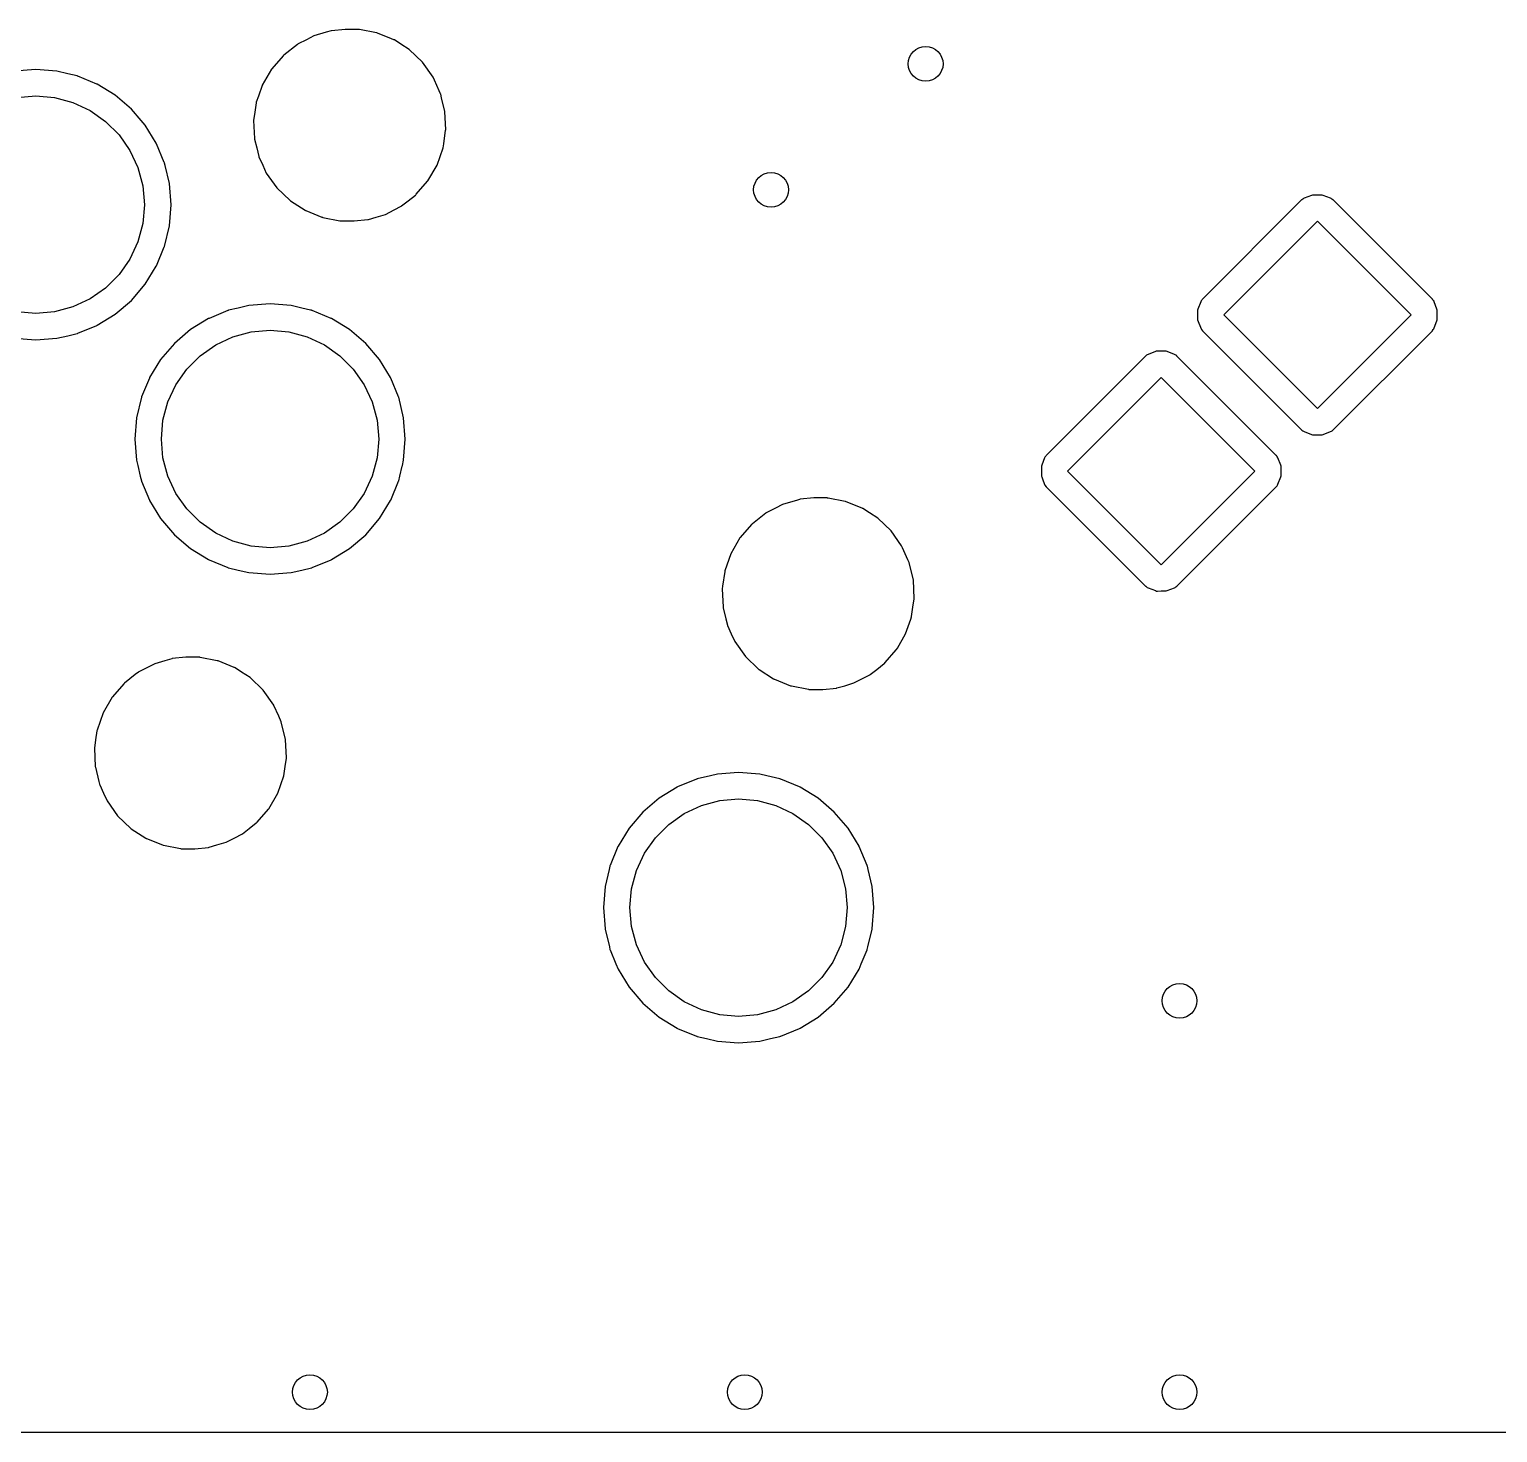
# Model space of a CAD drawing. Extents: x 4.14 to 8.56, y -5.31 to -1.77.
# Drawn here: x 4.794 to 5.459, y -5.314 to -4.678 of the extents above; entities that cross this region are included whole.
import ezdxf

# ---------------------------------------------------------------- set-up
doc = ezdxf.new("R2010")
doc.units = 0
doc.header["$MEASUREMENT"] = 0
doc.layers.add('BLACK', color=7, linetype='CONTINUOUS')

msp = doc.modelspace()

# ---------------------------------------------------------------- linework, layer by layer
at = {"layer": 'BLACK', "linetype": 'CONTINUOUS'}
for p, q in [((4.93079, -4.67903), (4.92853, -4.6797)), ((4.93101, -4.67897), (4.93079, -4.67903)), ((4.93079, -4.67903), (4.93079, -4.67903)), ((4.93718, -4.67838), (4.93101, -4.67897)), ((4.94327, -4.67838), (4.93718, -4.67838)), ((4.94349, -4.67839), (4.94327, -4.67838)), ((4.94367, -4.67842), (4.94349, -4.67839)), ((4.95137, -4.67993), (4.94367, -4.67842)), ((4.94367, -4.67842), (4.94367, -4.67842)), ((4.91555, -4.68523), (4.90942, -4.69004)), ((4.91573, -4.68508), (4.91555, -4.68523)), ((4.91594, -4.68497), (4.91573, -4.68508)), ((4.91964, -4.68306), (4.91594, -4.68497)), ((4.91594, -4.68497), (4.91594, -4.68497)), ((4.92308, -4.68129), (4.91964, -4.68306)), ((4.92853, -4.6797), (4.92308, -4.68129)), ((4.95161, -4.67997), (4.95137, -4.67993)), ((4.95137, -4.67993), (4.95137, -4.67993)), ((4.95183, -4.68006), (4.95161, -4.67997)), ((4.95815, -4.68261), (4.95183, -4.68006)), ((4.95183, -4.68006), (4.95183, -4.68006)), ((4.95927, -4.68306), (4.95815, -4.68261)), ((4.95947, -4.68319), (4.95927, -4.68306)), ((4.9624, -4.68508), (4.95947, -4.68319)), ((4.95947, -4.68319), (4.95947, -4.68319)), ((4.96622, -4.68755), (4.9624, -4.68508)), ((4.90908, -4.69037), (4.90397, -4.69625)), ((4.90923, -4.69019), (4.90908, -4.69037)), ((4.90908, -4.69037), (4.90908, -4.69037)), ((4.90942, -4.69004), (4.90923, -4.69019)), ((4.90942, -4.69004), (4.90942, -4.69004)), ((4.97219, -4.69327), (4.96622, -4.68755)), ((4.79713, -4.69653), (4.78755, -4.69728)), ((4.80671, -4.69728), (4.79713, -4.69653)), ((4.81159, -4.69845), (4.80671, -4.69728)), ((4.81586, -4.69948), (4.81159, -4.69845)), ((4.81605, -4.69952), (4.81586, -4.69948)), ((4.81586, -4.69948), (4.81586, -4.69948)), ((4.81623, -4.6996), (4.81605, -4.69952)), ((4.90381, -4.69643), (4.89967, -4.70359)), ((4.90397, -4.69625), (4.90381, -4.69643)), ((4.90397, -4.69625), (4.90397, -4.69625)), ((4.97698, -4.70001), (4.97219, -4.69327)), ((4.82475, -4.70312), (4.81623, -4.6996)), ((4.81623, -4.6996), (4.81623, -4.6996)), ((4.82493, -4.7032), (4.82475, -4.70312)), ((4.82475, -4.70312), (4.82475, -4.70312)), ((4.83312, -4.70822), (4.82493, -4.7032)), ((4.89959, -4.70381), (4.89795, -4.70856)), ((4.89967, -4.70359), (4.89959, -4.70381)), ((4.97762, -4.70142), (4.97698, -4.70001)), ((4.97981, -4.70625), (4.97762, -4.70142)), ((4.78858, -4.70929), (4.79713, -4.70854)), ((4.79713, -4.70854), (4.80567, -4.70929)), ((4.80567, -4.70929), (4.81396, -4.71151)), ((4.81396, -4.71151), (4.82173, -4.71514)), ((4.84043, -4.71446), (4.83312, -4.70822)), ((4.89693, -4.71163), (4.89632, -4.71581)), ((4.89696, -4.7114), (4.89693, -4.71163)), ((4.89693, -4.71163), (4.89693, -4.71163)), ((4.89795, -4.70856), (4.89696, -4.7114)), ((4.9804, -4.70754), (4.97981, -4.70625)), ((4.98045, -4.70777), (4.9804, -4.70754)), ((4.98084, -4.70937), (4.98045, -4.70777)), ((4.98045, -4.70777), (4.98045, -4.70777)), ((4.98233, -4.71557), (4.98084, -4.70937)), ((4.82173, -4.71514), (4.82876, -4.72006)), ((4.8448, -4.71958), (4.84043, -4.71446)), ((4.89632, -4.71581), (4.89577, -4.71958)), ((4.98272, -4.72383), (4.98233, -4.71557)), ((4.82876, -4.72006), (4.83483, -4.72612)), ((4.83483, -4.72612), (4.83975, -4.73315)), ((4.84667, -4.72177), (4.8448, -4.71958)), ((4.85169, -4.72996), (4.84667, -4.72177)), ((4.89577, -4.71958), (4.89616, -4.72784)), ((4.9818, -4.73014), (4.98268, -4.72407)), ((4.98268, -4.72407), (4.98272, -4.72383)), ((4.98268, -4.72407), (4.98268, -4.72407)), ((4.85176, -4.73014), (4.85169, -4.72996)), ((4.85529, -4.73866), (4.85176, -4.73014)), ((4.85176, -4.73014), (4.85176, -4.73014)), ((4.89616, -4.72784), (4.89621, -4.72807)), ((4.89621, -4.72807), (4.89621, -4.72807)), ((4.89621, -4.72807), (4.89716, -4.73201)), ((4.89716, -4.73201), (4.89809, -4.73588)), ((4.97882, -4.73982), (4.98153, -4.73201)), ((4.98153, -4.73201), (4.9818, -4.73014)), ((4.83975, -4.73315), (4.84337, -4.74093)), ((4.85536, -4.73884), (4.85529, -4.73866)), ((4.85529, -4.73866), (4.85529, -4.73866)), ((4.85541, -4.73902), (4.85536, -4.73884)), ((4.85565, -4.74003), (4.85541, -4.73902)), ((4.85541, -4.73902), (4.85541, -4.73902)), ((4.89809, -4.73588), (4.89819, -4.73609)), ((4.89819, -4.73609), (4.89819, -4.73609)), ((4.89819, -4.73609), (4.89989, -4.73982)), ((4.84337, -4.74093), (4.84559, -4.74921)), ((4.85761, -4.74818), (4.85565, -4.74003)), ((4.89989, -4.73982), (4.90151, -4.7434)), ((4.90151, -4.7434), (4.9063, -4.75015)), ((4.97468, -4.74698), (4.97882, -4.73982)), ((4.84559, -4.74921), (4.84634, -4.75776)), ((4.85836, -4.75776), (4.85761, -4.74818)), ((4.9063, -4.75015), (4.91227, -4.75586)), ((4.96941, -4.75305), (4.97452, -4.74716)), ((4.97452, -4.74716), (4.97468, -4.74698)), ((4.97452, -4.74716), (4.97452, -4.74716)), ((4.84634, -4.75776), (4.84559, -4.7663)), ((4.85761, -4.76734), (4.85836, -4.75776)), ((4.91227, -4.75586), (4.91247, -4.75599)), ((4.91247, -4.75599), (4.91902, -4.76022)), ((4.95936, -4.76008), (4.96255, -4.75844)), ((4.96255, -4.75844), (4.96276, -4.75833)), ((4.96255, -4.75844), (4.96255, -4.75844)), ((4.96276, -4.75833), (4.96574, -4.75599)), ((4.96574, -4.75599), (4.96907, -4.75337)), ((4.96907, -4.75337), (4.96926, -4.75322)), ((4.96907, -4.75337), (4.96907, -4.75337)), ((4.96926, -4.75322), (4.96941, -4.75305)), ((5.37023, -4.75561), (5.32532, -4.80052)), ((5.37036, -4.75551), (5.37023, -4.75561)), ((5.37074, -4.75521), (5.37036, -4.75551)), ((5.37103, -4.75498), (5.37074, -4.75521)), ((5.37074, -4.75521), (5.37074, -4.75521)), ((5.37138, -4.75484), (5.37103, -4.75498)), ((5.37471, -4.75355), (5.37138, -4.75484)), ((5.37138, -4.75484), (5.37138, -4.75484)), ((5.37514, -4.75339), (5.37471, -4.75355)), ((5.37471, -4.75355), (5.37471, -4.75355)), ((5.37735, -4.75339), (5.37514, -4.75339)), ((5.37909, -4.75338), (5.37735, -4.75339)), ((5.37955, -4.75338), (5.37909, -4.75338)), ((5.37998, -4.75355), (5.37955, -4.75338)), ((5.38331, -4.75483), (5.37998, -4.75355)), ((5.37998, -4.75355), (5.37998, -4.75355)), ((5.38366, -4.75497), (5.38331, -4.75483)), ((5.38395, -4.7552), (5.38366, -4.75497)), ((5.38436, -4.75552), (5.38395, -4.7552)), ((5.38448, -4.75561), (5.38436, -4.75552)), ((5.38436, -4.75552), (5.38436, -4.75552)), ((5.42939, -4.80052), (5.38448, -4.75561)), ((4.91902, -4.76022), (4.91902, -4.76022)), ((4.91902, -4.76022), (4.91922, -4.76035)), ((4.91922, -4.76035), (4.91943, -4.76044)), ((4.91943, -4.76044), (4.92666, -4.76335)), ((4.92666, -4.76335), (4.92666, -4.76335)), ((4.92666, -4.76335), (4.92688, -4.76344)), ((4.92688, -4.76344), (4.92711, -4.76348)), ((4.92711, -4.76348), (4.92712, -4.76348)), ((4.92712, -4.76348), (4.93482, -4.76499)), ((4.93482, -4.76499), (4.93482, -4.76499)), ((4.93482, -4.76499), (4.935, -4.76502)), ((4.935, -4.76502), (4.93522, -4.76503)), ((4.93522, -4.76503), (4.94131, -4.76503)), ((4.94131, -4.76503), (4.94747, -4.76444)), ((4.94747, -4.76444), (4.9477, -4.76438)), ((4.9477, -4.76438), (4.95121, -4.76335)), ((4.9477, -4.76438), (4.9477, -4.76438)), ((4.95121, -4.76335), (4.95541, -4.76212)), ((4.95541, -4.76212), (4.95936, -4.76008)), ((5.33493, -4.80764), (5.37736, -4.76522)), ((5.37736, -4.76522), (5.41978, -4.80764)), ((4.84559, -4.7663), (4.84337, -4.77459)), ((4.85536, -4.77668), (4.85761, -4.76734)), ((4.84337, -4.77459), (4.83975, -4.78236)), ((4.85176, -4.78538), (4.85529, -4.77686)), ((4.85529, -4.77686), (4.85536, -4.77668)), ((4.85529, -4.77686), (4.85529, -4.77686)), ((4.83975, -4.78236), (4.83483, -4.78939)), ((4.84667, -4.79375), (4.85169, -4.78556)), ((4.85169, -4.78556), (4.85176, -4.78538)), ((4.83483, -4.78939), (4.82876, -4.79546)), ((4.82876, -4.79546), (4.82173, -4.80038)), ((4.84043, -4.80105), (4.84667, -4.79375)), ((4.81396, -4.804), (4.80567, -4.80622)), ((4.82173, -4.80038), (4.81396, -4.804)), ((4.83312, -4.8073), (4.84043, -4.80105)), ((4.88409, -4.80566), (4.87557, -4.80919)), ((4.88427, -4.80559), (4.88409, -4.80566)), ((4.88409, -4.80566), (4.88409, -4.80566)), ((4.88446, -4.80554), (4.88427, -4.80559)), ((4.88873, -4.80452), (4.88446, -4.80554)), ((4.88446, -4.80554), (4.88446, -4.80554)), ((4.89361, -4.80335), (4.88873, -4.80452)), ((4.90319, -4.80259), (4.89361, -4.80335)), ((4.91277, -4.80335), (4.90319, -4.80259)), ((4.91765, -4.80452), (4.91277, -4.80335)), ((4.92154, -4.80545), (4.91765, -4.80452)), ((4.92193, -4.80554), (4.92154, -4.80545)), ((4.92212, -4.80559), (4.92193, -4.80554)), ((4.92193, -4.80554), (4.92193, -4.80554)), ((4.92229, -4.80566), (4.92212, -4.80559)), ((4.9223, -4.80566), (4.92229, -4.80566)), ((4.93081, -4.80919), (4.9223, -4.80566)), ((5.32327, -4.805), (5.32309, -4.80545)), ((5.32309, -4.80545), (5.3231, -4.80986)), ((5.32454, -4.80169), (5.32327, -4.805)), ((5.32468, -4.80134), (5.32454, -4.80169)), ((5.32502, -4.80091), (5.32468, -4.80134)), ((5.32523, -4.80064), (5.32502, -4.80091)), ((5.32532, -4.80052), (5.32523, -4.80064)), ((5.32523, -4.80064), (5.32523, -4.80064)), ((5.42948, -4.80064), (5.42939, -4.80052)), ((5.42969, -4.80091), (5.42948, -4.80064)), ((5.43002, -4.80132), (5.42969, -4.80091)), ((5.43016, -4.80167), (5.43002, -4.80132)), ((5.43145, -4.805), (5.43016, -4.80167)), ((5.43016, -4.80167), (5.43016, -4.80167)), ((5.43161, -4.80543), (5.43145, -4.805)), ((5.43162, -4.80984), (5.43161, -4.80543)), ((4.79713, -4.80697), (4.78858, -4.80622)), ((4.80567, -4.80622), (4.79713, -4.80697)), ((4.81623, -4.81592), (4.82475, -4.81239)), ((4.82475, -4.81239), (4.82493, -4.81232)), ((4.82475, -4.81239), (4.82475, -4.81239)), ((4.82493, -4.81232), (4.83312, -4.8073)), ((4.87539, -4.80927), (4.8672, -4.81429)), ((4.87557, -4.80919), (4.87539, -4.80927)), ((4.87557, -4.80919), (4.87557, -4.80919)), ((4.93099, -4.80927), (4.93081, -4.80919)), ((4.93081, -4.80919), (4.93081, -4.80919)), ((4.93918, -4.81429), (4.93099, -4.80927)), ((5.3231, -4.80986), (5.32469, -4.81397)), ((5.37736, -4.85007), (5.33493, -4.80764)), ((5.41978, -4.80764), (5.37736, -4.85007)), ((5.43003, -4.81395), (5.4307, -4.81221)), ((5.4307, -4.81221), (5.43145, -4.81027)), ((5.43145, -4.81027), (5.43162, -4.80984)), ((5.43145, -4.81027), (5.43145, -4.81027)), ((4.78755, -4.81824), (4.79713, -4.81899)), ((4.79713, -4.81899), (4.80671, -4.81824)), ((4.80671, -4.81824), (4.81159, -4.81706)), ((4.81159, -4.81706), (4.81586, -4.81604)), ((4.81586, -4.81604), (4.81605, -4.81599)), ((4.81586, -4.81604), (4.81586, -4.81604)), ((4.81605, -4.81599), (4.81623, -4.81592)), ((4.81623, -4.81592), (4.81623, -4.81592)), ((4.8672, -4.81429), (4.8599, -4.82053)), ((4.87859, -4.8212), (4.88636, -4.81758)), ((4.88636, -4.81758), (4.89465, -4.81536)), ((4.89465, -4.81536), (4.90319, -4.81461)), ((4.90319, -4.81461), (4.91174, -4.81536)), ((4.91174, -4.81536), (4.92003, -4.81758)), ((4.92003, -4.81758), (4.9278, -4.8212)), ((4.94649, -4.82053), (4.93918, -4.81429)), ((5.32469, -4.81397), (5.32492, -4.81426)), ((5.32492, -4.81426), (5.32492, -4.81426)), ((5.32492, -4.81426), (5.32504, -4.81441)), ((5.32504, -4.81441), (5.32532, -4.81477)), ((5.32532, -4.81477), (5.37023, -4.85968)), ((5.38448, -4.85968), (5.42939, -4.81477)), ((5.42939, -4.81477), (5.42948, -4.81465)), ((5.42948, -4.81465), (5.4298, -4.81424)), ((5.42948, -4.81465), (5.42948, -4.81465)), ((5.4298, -4.81424), (5.43003, -4.81395)), ((4.8599, -4.82053), (4.85366, -4.82783)), ((4.87156, -4.82612), (4.87859, -4.8212)), ((4.9278, -4.8212), (4.93483, -4.82612)), ((4.95273, -4.82783), (4.94649, -4.82053)), ((5.30032, -4.82569), (5.30003, -4.82592)), ((5.30067, -4.82555), (5.30032, -4.82569)), ((5.304, -4.82426), (5.30067, -4.82555)), ((5.30067, -4.82555), (5.30067, -4.82555)), ((5.30443, -4.8241), (5.304, -4.82426)), ((5.304, -4.82426), (5.304, -4.82426)), ((5.30664, -4.8241), (5.30443, -4.8241)), ((5.30838, -4.8241), (5.30664, -4.8241)), ((5.30884, -4.82409), (5.30838, -4.8241)), ((5.30927, -4.82426), (5.30884, -4.82409)), ((5.3126, -4.82554), (5.30927, -4.82426)), ((5.30927, -4.82426), (5.30927, -4.82426)), ((5.31295, -4.82568), (5.3126, -4.82554)), ((5.31324, -4.82591), (5.31295, -4.82568)), ((4.85366, -4.82783), (4.84864, -4.83602)), ((4.86057, -4.83922), (4.86549, -4.83219)), ((4.86549, -4.83219), (4.87156, -4.82612)), ((4.93483, -4.82612), (4.94089, -4.83219)), ((4.94089, -4.83219), (4.94581, -4.83922)), ((4.95775, -4.83602), (4.95273, -4.82783)), ((5.29952, -4.82632), (5.25461, -4.87123)), ((5.29965, -4.82622), (5.29952, -4.82632)), ((5.30003, -4.82592), (5.29965, -4.82622)), ((5.30003, -4.82592), (5.30003, -4.82592)), ((5.31365, -4.82623), (5.31324, -4.82591)), ((5.31377, -4.82632), (5.31365, -4.82623)), ((5.31365, -4.82623), (5.31365, -4.82623)), ((5.35868, -4.87123), (5.31377, -4.82632)), ((4.84856, -4.8362), (4.84503, -4.84472)), ((4.84864, -4.83602), (4.84856, -4.8362)), ((4.84856, -4.8362), (4.84856, -4.8362)), ((4.95783, -4.8362), (4.95775, -4.83602)), ((4.96135, -4.84472), (4.95783, -4.8362)), ((4.95783, -4.8362), (4.95783, -4.8362)), ((5.26422, -4.87836), (5.30664, -4.83593)), ((5.30664, -4.83593), (5.34907, -4.87836)), ((4.84496, -4.8449), (4.84272, -4.85424)), ((4.84503, -4.84472), (4.84496, -4.8449)), ((4.84503, -4.84472), (4.84503, -4.84472)), ((4.85695, -4.84699), (4.86057, -4.83922)), ((4.94581, -4.83922), (4.94944, -4.84699)), ((4.96143, -4.8449), (4.96135, -4.84472)), ((4.96135, -4.84472), (4.96135, -4.84472)), ((4.96367, -4.85424), (4.96143, -4.8449)), ((4.85473, -4.85528), (4.85695, -4.84699)), ((4.94944, -4.84699), (4.95166, -4.85528)), ((4.84272, -4.85424), (4.84196, -4.86382)), ((4.85398, -4.86382), (4.85473, -4.85528)), ((4.95166, -4.85528), (4.95241, -4.86382)), ((4.96443, -4.86382), (4.96367, -4.85424)), ((4.84196, -4.86382), (4.84272, -4.8734)), ((4.85473, -4.87237), (4.85398, -4.86382)), ((4.95241, -4.86382), (4.95166, -4.87237)), ((4.96367, -4.8734), (4.96443, -4.86382)), ((5.37023, -4.85968), (5.37035, -4.85977)), ((5.37035, -4.85977), (5.37035, -4.85977)), ((5.37035, -4.85977), (5.37074, -4.86008)), ((5.37074, -4.86008), (5.37105, -4.86032)), ((5.37105, -4.86032), (5.3714, -4.86046)), ((5.3714, -4.86046), (5.37473, -4.86174)), ((5.37473, -4.86174), (5.37473, -4.86174)), ((5.37473, -4.86174), (5.37516, -4.86191)), ((5.37516, -4.86191), (5.37562, -4.8619)), ((5.37562, -4.8619), (5.37736, -4.8619)), ((5.37736, -4.8619), (5.37957, -4.8619)), ((5.37957, -4.8619), (5.38, -4.86174)), ((5.38, -4.86174), (5.38333, -4.86045)), ((5.38, -4.86174), (5.38, -4.86174)), ((5.38333, -4.86045), (5.38368, -4.86031)), ((5.38333, -4.86045), (5.38333, -4.86045)), ((5.38368, -4.86031), (5.38397, -4.86008)), ((5.38397, -4.86008), (5.38436, -4.85977)), ((5.38397, -4.86008), (5.38397, -4.86008)), ((5.38436, -4.85977), (5.38448, -4.85968)), ((4.85695, -4.88066), (4.85473, -4.87237)), ((4.95166, -4.87237), (4.94944, -4.88066)), ((5.25397, -4.87205), (5.25383, -4.8724)), ((5.25437, -4.87154), (5.25397, -4.87205)), ((5.25452, -4.87135), (5.25437, -4.87154)), ((5.25461, -4.87123), (5.25452, -4.87135)), ((5.25452, -4.87135), (5.25452, -4.87135)), ((5.35877, -4.87135), (5.35868, -4.87123)), ((5.359, -4.87164), (5.35877, -4.87135)), ((5.35931, -4.87203), (5.359, -4.87164)), ((5.35945, -4.87238), (5.35931, -4.87203)), ((5.36074, -4.87571), (5.35945, -4.87238)), ((5.35945, -4.87238), (5.35945, -4.87238)), ((4.84272, -4.8734), (4.84328, -4.87573)), ((4.84328, -4.87573), (4.84444, -4.88057)), ((4.96195, -4.88057), (4.96301, -4.87616)), ((4.96301, -4.87616), (4.96311, -4.87573)), ((4.96311, -4.87573), (4.96367, -4.8734)), ((5.25256, -4.87571), (5.25238, -4.87616)), ((5.25238, -4.87616), (5.25239, -4.88057)), ((5.25383, -4.8724), (5.25256, -4.87571)), ((5.30664, -4.92078), (5.26422, -4.87836)), ((5.34907, -4.87836), (5.30664, -4.92078)), ((5.3609, -4.87614), (5.36074, -4.87571)), ((5.36091, -4.88055), (5.3609, -4.87614)), ((4.84444, -4.88057), (4.84496, -4.88275)), ((4.84496, -4.88275), (4.84503, -4.88292)), ((4.84503, -4.88292), (4.84503, -4.88293)), ((4.84503, -4.88293), (4.84856, -4.89144)), ((4.86057, -4.88843), (4.85695, -4.88066)), ((4.94944, -4.88066), (4.94581, -4.88843)), ((4.95783, -4.89144), (4.96135, -4.88293)), ((4.96135, -4.88292), (4.96143, -4.88275)), ((4.96135, -4.88293), (4.96135, -4.88292)), ((4.96143, -4.88275), (4.96195, -4.88057)), ((5.25239, -4.88057), (5.25255, -4.881)), ((5.25255, -4.881), (5.25255, -4.881)), ((5.25255, -4.881), (5.25323, -4.88275)), ((5.25323, -4.88275), (5.25398, -4.88468)), ((5.25398, -4.88468), (5.25461, -4.88548)), ((5.25461, -4.88548), (5.29952, -4.93039)), ((5.31377, -4.93039), (5.35868, -4.88548)), ((5.35868, -4.88548), (5.35877, -4.88536)), ((5.35877, -4.88536), (5.35909, -4.88495)), ((5.35877, -4.88536), (5.35877, -4.88536)), ((5.35909, -4.88495), (5.35932, -4.88466)), ((5.35932, -4.88466), (5.35946, -4.88431)), ((5.35946, -4.88431), (5.36074, -4.88098)), ((5.36074, -4.88098), (5.36091, -4.88055)), ((5.36074, -4.88098), (5.36074, -4.88098)), ((4.84856, -4.89144), (4.84864, -4.89162)), ((4.84864, -4.89162), (4.85366, -4.89981)), ((4.86549, -4.89546), (4.86057, -4.88843)), ((4.94581, -4.88843), (4.94089, -4.89546)), ((4.95273, -4.89981), (4.95775, -4.89162)), ((4.95775, -4.89162), (4.95783, -4.89144)), ((5.14198, -4.89144), (5.13521, -4.89343)), ((5.14292, -4.89117), (5.14198, -4.89144)), ((5.14315, -4.8911), (5.14292, -4.89117)), ((5.14292, -4.89117), (5.14292, -4.89117)), ((5.14931, -4.89051), (5.14315, -4.8911)), ((5.15541, -4.89051), (5.14931, -4.89051)), ((5.15562, -4.89052), (5.15541, -4.89051)), ((5.1558, -4.89056), (5.15562, -4.89052)), ((5.16351, -4.89206), (5.1558, -4.89056)), ((5.1558, -4.89056), (5.1558, -4.89056)), ((5.16374, -4.89211), (5.16351, -4.89206)), ((5.16351, -4.89206), (5.16351, -4.89206)), ((5.16396, -4.89219), (5.16374, -4.89211)), ((5.17119, -4.89511), (5.16396, -4.89219)), ((5.16396, -4.89219), (5.16396, -4.89219)), ((4.87156, -4.90152), (4.86549, -4.89546)), ((4.94089, -4.89546), (4.93483, -4.90152)), ((5.12768, -4.89736), (5.12155, -4.90217)), ((5.12786, -4.89721), (5.12768, -4.89736)), ((5.12807, -4.8971), (5.12786, -4.89721)), ((5.13195, -4.89511), (5.12807, -4.8971)), ((5.12807, -4.8971), (5.12807, -4.8971)), ((5.13521, -4.89343), (5.13195, -4.89511)), ((5.17141, -4.8952), (5.17119, -4.89511)), ((5.1716, -4.89532), (5.17141, -4.8952)), ((5.1716, -4.89533), (5.1716, -4.89532)), ((5.17453, -4.89721), (5.1716, -4.89533)), ((5.17835, -4.89968), (5.17453, -4.89721)), ((4.85366, -4.89981), (4.8599, -4.90712)), ((4.87859, -4.90644), (4.87156, -4.90152)), ((4.93483, -4.90152), (4.9278, -4.90644)), ((4.94649, -4.90712), (4.95273, -4.89981)), ((5.12121, -4.9025), (5.1161, -4.90839)), ((5.12136, -4.90232), (5.12121, -4.9025)), ((5.12121, -4.9025), (5.12121, -4.9025)), ((5.12155, -4.90217), (5.12136, -4.90232)), ((5.12155, -4.90217), (5.12155, -4.90217)), ((5.18432, -4.9054), (5.17835, -4.89968)), ((5.18911, -4.91214), (5.18432, -4.9054)), ((4.8599, -4.90712), (4.8672, -4.91336)), ((4.88636, -4.91007), (4.87859, -4.90644)), ((4.89465, -4.91229), (4.88636, -4.91007)), ((4.92003, -4.91007), (4.91174, -4.91229)), ((4.9278, -4.90644), (4.92003, -4.91007)), ((4.93918, -4.91336), (4.94649, -4.90712)), ((5.11594, -4.90856), (5.1118, -4.91572)), ((5.1161, -4.90839), (5.11594, -4.90856)), ((5.1161, -4.90839), (5.1161, -4.90839)), ((5.18953, -4.91307), (5.18911, -4.91214)), ((4.8672, -4.91336), (4.87539, -4.91838)), ((4.87539, -4.91838), (4.87557, -4.91846)), ((4.87557, -4.91846), (4.87557, -4.91846)), ((4.87557, -4.91846), (4.88409, -4.92198)), ((4.90319, -4.91304), (4.89465, -4.91229)), ((4.91174, -4.91229), (4.90319, -4.91304)), ((4.9223, -4.92198), (4.93081, -4.91846)), ((4.93081, -4.91846), (4.93099, -4.91838)), ((4.93081, -4.91846), (4.93081, -4.91846)), ((4.93099, -4.91838), (4.93918, -4.91336)), ((5.1118, -4.91572), (5.10909, -4.92353)), ((5.19198, -4.91846), (5.18953, -4.91307)), ((5.19253, -4.91967), (5.19198, -4.91846)), ((4.88409, -4.92198), (4.88409, -4.92198)), ((4.88409, -4.92198), (4.88427, -4.92206)), ((4.88427, -4.92206), (4.88446, -4.9221)), ((4.88446, -4.9221), (4.88446, -4.9221)), ((4.88446, -4.9221), (4.88873, -4.92313)), ((4.88873, -4.92313), (4.89361, -4.9243)), ((4.89361, -4.9243), (4.90319, -4.92506)), ((4.90319, -4.92506), (4.91277, -4.9243)), ((4.91277, -4.9243), (4.91765, -4.92313)), ((4.91765, -4.92313), (4.92193, -4.9221)), ((4.92193, -4.9221), (4.92212, -4.92206)), ((4.92193, -4.9221), (4.92193, -4.9221)), ((4.92212, -4.92206), (4.92229, -4.92198)), ((4.92229, -4.92198), (4.9223, -4.92198)), ((5.10906, -4.92376), (5.10808, -4.93048)), ((5.10909, -4.92353), (5.10906, -4.92376)), ((5.10906, -4.92376), (5.10906, -4.92376)), ((5.19447, -4.92771), (5.19253, -4.91967)), ((5.10808, -4.93048), (5.1079, -4.93171)), ((5.1079, -4.93171), (5.10829, -4.93997)), ((5.19485, -4.93596), (5.19447, -4.92771)), ((5.29952, -4.93039), (5.29964, -4.93048)), ((5.29964, -4.93048), (5.29964, -4.93048)), ((5.29964, -4.93048), (5.30003, -4.93079)), ((5.30003, -4.93079), (5.30034, -4.93103)), ((5.30034, -4.93103), (5.30069, -4.93117)), ((5.30069, -4.93117), (5.30402, -4.93245)), ((5.30929, -4.93245), (5.31262, -4.93116)), ((5.31262, -4.93116), (5.31297, -4.93102)), ((5.31262, -4.93116), (5.31262, -4.93116)), ((5.31297, -4.93102), (5.31326, -4.93079)), ((5.31326, -4.93079), (5.31365, -4.93048)), ((5.31326, -4.93079), (5.31326, -4.93079)), ((5.31365, -4.93048), (5.31377, -4.93039)), ((5.19427, -4.93997), (5.19481, -4.9362)), ((5.19481, -4.9362), (5.19485, -4.93596)), ((5.19481, -4.9362), (5.19481, -4.9362)), ((5.30402, -4.93245), (5.30402, -4.93245)), ((5.30402, -4.93245), (5.30445, -4.93262)), ((5.30445, -4.93262), (5.30491, -4.93262)), ((5.30491, -4.93262), (5.30665, -4.93261)), ((5.30665, -4.93261), (5.30886, -4.93261)), ((5.30886, -4.93261), (5.30929, -4.93245)), ((5.30929, -4.93245), (5.30929, -4.93245)), ((5.10829, -4.93997), (5.10834, -4.9402)), ((5.10834, -4.9402), (5.10834, -4.9402)), ((5.10834, -4.9402), (5.10956, -4.94524)), ((5.10956, -4.94524), (5.11022, -4.94801)), ((5.19095, -4.95196), (5.19324, -4.94536)), ((5.19324, -4.94536), (5.19358, -4.94437)), ((5.19358, -4.94437), (5.19366, -4.94415)), ((5.19358, -4.94437), (5.19358, -4.94437)), ((5.19366, -4.94415), (5.19427, -4.93997)), ((5.11022, -4.94801), (5.11032, -4.94822)), ((5.11032, -4.94822), (5.11032, -4.94822)), ((5.11032, -4.94822), (5.11202, -4.95196)), ((5.11202, -4.95196), (5.11365, -4.95553)), ((5.18721, -4.95843), (5.19095, -4.95196)), ((5.11365, -4.95553), (5.11843, -4.96228)), ((5.18681, -4.95911), (5.18721, -4.95843)), ((4.85563, -4.96416), (4.85098, -4.96553)), ((4.85869, -4.96327), (4.85563, -4.96416)), ((4.85891, -4.9632), (4.85869, -4.96327)), ((4.85869, -4.96327), (4.85869, -4.96327)), ((4.86508, -4.96261), (4.85891, -4.9632)), ((4.87117, -4.96261), (4.86508, -4.96261)), ((4.87139, -4.96262), (4.87117, -4.96261)), ((4.87156, -4.96266), (4.87139, -4.96262)), ((4.87927, -4.96416), (4.87156, -4.96266)), ((4.87156, -4.96266), (4.87156, -4.96266)), ((4.8795, -4.96421), (4.87927, -4.96416)), ((4.87927, -4.96416), (4.87927, -4.96416)), ((4.87972, -4.9643), (4.8795, -4.96421)), ((4.88695, -4.96721), (4.87972, -4.9643)), ((4.87972, -4.9643), (4.87972, -4.9643)), ((5.11843, -4.96228), (5.1244, -4.96799)), ((5.18121, -4.9655), (5.18139, -4.96536)), ((5.18139, -4.96536), (5.18167, -4.96503)), ((5.18167, -4.96503), (5.18666, -4.95929)), ((5.18666, -4.95929), (5.18681, -4.95911)), ((5.18666, -4.95929), (5.18666, -4.95929)), ((4.84217, -4.97046), (4.83731, -4.97428)), ((4.84363, -4.96931), (4.84217, -4.97046)), ((4.84384, -4.96921), (4.84363, -4.96931)), ((4.84771, -4.96721), (4.84384, -4.96921)), ((4.84384, -4.96921), (4.84384, -4.96921)), ((4.85098, -4.96553), (4.84771, -4.96721)), ((4.88717, -4.9673), (4.88695, -4.96721)), ((4.88737, -4.96743), (4.88717, -4.9673)), ((4.89029, -4.96931), (4.88737, -4.96743)), ((4.88737, -4.96743), (4.88737, -4.96743)), ((4.89412, -4.97178), (4.89029, -4.96931)), ((4.90009, -4.9775), (4.89412, -4.97178)), ((5.1244, -4.96799), (5.1246, -4.96812)), ((5.1246, -4.96812), (5.13115, -4.97235)), ((5.16754, -4.97425), (5.17258, -4.97166)), ((5.17258, -4.97166), (5.17468, -4.97057)), ((5.17468, -4.97057), (5.17489, -4.97046)), ((5.17468, -4.97057), (5.17468, -4.97057)), ((5.17489, -4.97046), (5.17787, -4.96812)), ((5.17787, -4.96812), (5.18121, -4.9655)), ((5.18121, -4.9655), (5.18121, -4.9655)), ((4.83697, -4.9746), (4.83186, -4.98049)), ((4.83713, -4.97442), (4.83697, -4.9746)), ((4.83697, -4.9746), (4.83697, -4.9746)), ((4.83731, -4.97428), (4.83713, -4.97442)), ((4.83731, -4.97428), (4.83731, -4.97428)), ((4.90487, -4.98424), (4.90009, -4.9775)), ((5.13115, -4.97235), (5.13115, -4.97235)), ((5.13115, -4.97235), (5.13135, -4.97248)), ((5.13135, -4.97248), (5.13157, -4.97257)), ((5.13157, -4.97257), (5.1388, -4.97548)), ((5.1388, -4.97548), (5.1388, -4.97548)), ((5.1388, -4.97548), (5.13902, -4.97557)), ((5.13902, -4.97557), (5.13925, -4.97561)), ((5.13925, -4.97561), (5.13925, -4.97561)), ((5.13925, -4.97561), (5.14695, -4.97712)), ((5.14695, -4.97712), (5.14695, -4.97712)), ((5.14695, -4.97712), (5.14713, -4.97715)), ((5.14713, -4.97715), (5.14735, -4.97716)), ((5.14735, -4.97716), (5.15344, -4.97716)), ((5.15344, -4.97716), (5.15961, -4.97658)), ((5.15961, -4.97658), (5.15983, -4.97651)), ((5.15983, -4.97651), (5.16334, -4.97548)), ((5.15983, -4.97651), (5.15983, -4.97651)), ((5.16334, -4.97548), (5.16754, -4.97425)), ((4.83171, -4.98067), (4.82757, -4.98782)), ((4.83186, -4.98049), (4.83171, -4.98067)), ((4.83186, -4.98049), (4.83186, -4.98049)), ((4.90497, -4.98446), (4.90487, -4.98424)), ((4.90713, -4.98921), (4.90497, -4.98446)), ((4.82757, -4.98782), (4.82486, -4.99563)), ((4.90829, -4.99177), (4.90713, -4.98921)), ((4.91023, -4.99981), (4.90829, -4.99177)), ((4.82482, -4.99587), (4.82422, -5.00004)), ((4.82486, -4.99563), (4.82482, -4.99587)), ((4.82482, -4.99587), (4.82482, -4.99587)), ((4.82422, -5.00004), (4.82367, -5.00381)), ((4.82367, -5.00381), (4.82405, -5.01207)), ((4.91061, -5.00807), (4.91023, -4.99981)), ((4.91003, -5.01207), (4.91058, -5.0083)), ((4.91058, -5.0083), (4.91061, -5.00807)), ((4.91058, -5.0083), (4.91058, -5.0083)), ((4.82405, -5.01207), (4.82411, -5.0123)), ((4.82411, -5.0123), (4.82411, -5.0123)), ((4.82411, -5.0123), (4.82567, -5.01879)), ((4.90672, -5.02406), (4.90943, -5.01625)), ((4.90943, -5.01625), (4.91003, -5.01207)), ((5.09622, -5.01779), (5.08771, -5.02132)), ((5.0964, -5.01772), (5.09622, -5.01779)), ((5.09622, -5.01779), (5.09622, -5.01779)), ((5.09659, -5.01767), (5.0964, -5.01772)), ((5.10253, -5.01625), (5.09659, -5.01767)), ((5.09659, -5.01767), (5.09659, -5.01767)), ((5.10575, -5.01548), (5.10253, -5.01625)), ((5.11533, -5.01472), (5.10575, -5.01548)), ((5.1249, -5.01548), (5.11533, -5.01472)), ((5.12812, -5.01625), (5.1249, -5.01548)), ((5.13406, -5.01767), (5.12812, -5.01625)), ((5.13425, -5.01772), (5.13406, -5.01767)), ((5.13406, -5.01767), (5.13406, -5.01767)), ((5.13443, -5.01779), (5.13425, -5.01772)), ((5.14294, -5.02132), (5.13443, -5.01779)), ((5.13443, -5.01779), (5.13443, -5.01779)), ((4.82567, -5.01879), (4.82599, -5.02011)), ((4.82599, -5.02011), (4.82609, -5.02033)), ((4.82609, -5.02033), (4.82609, -5.02033)), ((4.82609, -5.02033), (4.82778, -5.02406)), ((4.82778, -5.02406), (4.82941, -5.02764)), ((4.90258, -5.03122), (4.90672, -5.02406)), ((5.08753, -5.0214), (5.07933, -5.02642)), ((5.08771, -5.02132), (5.08753, -5.0214)), ((5.08771, -5.02132), (5.08771, -5.02132)), ((5.14312, -5.0214), (5.14294, -5.02132)), ((5.14294, -5.02132), (5.14294, -5.02132)), ((5.15132, -5.02642), (5.14312, -5.0214)), ((4.82941, -5.02764), (4.83419, -5.03438)), ((4.89731, -5.03728), (4.90242, -5.03139)), ((4.90242, -5.03139), (4.90258, -5.03122)), ((4.90242, -5.03139), (4.90242, -5.03139)), ((5.07933, -5.02642), (5.07203, -5.03266)), ((5.09072, -5.03334), (5.09849, -5.02971)), ((5.09849, -5.02971), (5.10678, -5.02749)), ((5.10678, -5.02749), (5.11533, -5.02674)), ((5.11533, -5.02674), (5.12387, -5.02749)), ((5.12387, -5.02749), (5.13216, -5.02971)), ((5.13216, -5.02971), (5.13993, -5.03334)), ((5.15862, -5.03266), (5.15132, -5.02642)), ((4.83419, -5.03438), (4.84017, -5.0401)), ((4.89376, -5.04013), (4.89697, -5.03761)), ((4.89697, -5.03761), (4.89716, -5.03746)), ((4.89697, -5.03761), (4.89697, -5.03761)), ((4.89716, -5.03746), (4.89731, -5.03728)), ((5.07203, -5.03266), (5.06579, -5.03996)), ((5.07763, -5.04432), (5.08369, -5.03826)), ((5.08369, -5.03826), (5.09072, -5.03334)), ((5.13993, -5.03334), (5.14696, -5.03826)), ((5.14696, -5.03826), (5.15302, -5.04432)), ((5.16486, -5.03996), (5.15862, -5.03266)), ((4.84017, -5.0401), (4.84037, -5.04023)), ((4.84037, -5.04023), (4.84691, -5.04445)), ((4.84691, -5.04445), (4.84691, -5.04445)), ((4.84691, -5.04445), (4.84711, -5.04458)), ((4.84711, -5.04458), (4.84733, -5.04467)), ((4.84733, -5.04467), (4.85456, -5.04758)), ((4.88331, -5.04635), (4.88726, -5.04432)), ((4.88726, -5.04432), (4.89045, -5.04267)), ((4.89045, -5.04267), (4.89066, -5.04257)), ((4.89045, -5.04267), (4.89045, -5.04267)), ((4.89066, -5.04257), (4.89376, -5.04013)), ((5.06579, -5.03996), (5.06077, -5.04816)), ((5.07271, -5.05135), (5.07763, -5.04432)), ((5.15302, -5.04432), (5.15794, -5.05135)), ((5.16988, -5.04816), (5.16486, -5.03996)), ((4.85456, -5.04758), (4.85456, -5.04758)), ((4.85456, -5.04758), (4.85478, -5.04767)), ((4.85478, -5.04767), (4.85501, -5.04772)), ((4.85501, -5.04772), (4.85501, -5.04772)), ((4.85501, -5.04772), (4.86272, -5.04922)), ((4.86272, -5.04922), (4.86272, -5.04922)), ((4.86272, -5.04922), (4.8629, -5.04926)), ((4.8629, -5.04926), (4.86311, -5.04927)), ((4.86311, -5.04927), (4.86921, -5.04927)), ((4.86921, -5.04927), (4.87537, -5.04868)), ((4.87537, -5.04868), (4.8756, -5.04861)), ((4.8756, -5.04861), (4.87911, -5.04758)), ((4.8756, -5.04861), (4.8756, -5.04861)), ((4.87911, -5.04758), (4.88331, -5.04635)), ((5.06069, -5.04834), (5.05716, -5.05685)), ((5.06077, -5.04816), (5.06069, -5.04834)), ((5.06069, -5.04834), (5.06069, -5.04834)), ((5.06908, -5.05912), (5.07271, -5.05135)), ((5.15794, -5.05135), (5.16157, -5.05912)), ((5.16996, -5.04834), (5.16988, -5.04816)), ((5.17349, -5.05685), (5.16996, -5.04834)), ((5.16996, -5.04834), (5.16996, -5.04834)), ((5.05704, -5.05722), (5.0567, -5.05867)), ((5.05705, -5.05722), (5.05704, -5.05722)), ((5.05709, -5.05703), (5.05705, -5.05722)), ((5.05716, -5.05685), (5.05709, -5.05703)), ((5.05716, -5.05685), (5.05716, -5.05685)), ((5.17356, -5.05703), (5.17349, -5.05685)), ((5.17349, -5.05685), (5.17349, -5.05685)), ((5.17361, -5.05722), (5.17356, -5.05703)), ((5.17395, -5.05867), (5.17361, -5.05722)), ((5.17361, -5.05722), (5.17361, -5.05722)), ((5.0567, -5.05867), (5.05485, -5.06638)), ((5.06686, -5.06741), (5.06908, -5.05912)), ((5.16157, -5.05912), (5.16379, -5.06741)), ((5.1758, -5.06638), (5.17395, -5.05867)), ((5.05485, -5.06638), (5.05409, -5.07596)), ((5.06611, -5.07596), (5.06686, -5.06741)), ((5.16379, -5.06741), (5.16454, -5.07596)), ((5.17656, -5.07596), (5.1758, -5.06638)), ((5.05409, -5.07596), (5.05485, -5.08553)), ((5.06686, -5.0845), (5.06611, -5.07596)), ((5.16454, -5.07596), (5.16379, -5.0845)), ((5.1758, -5.08553), (5.17656, -5.07596)), ((5.06908, -5.09279), (5.06686, -5.0845)), ((5.16379, -5.0845), (5.16157, -5.09279)), ((5.05485, -5.08553), (5.05489, -5.08572)), ((5.05489, -5.08572), (5.05681, -5.0937)), ((5.17384, -5.0937), (5.17576, -5.08572)), ((5.17576, -5.08572), (5.1758, -5.08553)), ((5.05681, -5.0937), (5.05709, -5.09488)), ((5.05709, -5.09488), (5.05716, -5.09506)), ((5.05716, -5.09506), (5.05716, -5.09506)), ((5.05716, -5.09506), (5.0598, -5.10143)), ((5.07271, -5.10056), (5.06908, -5.09279)), ((5.16157, -5.09279), (5.15794, -5.10056)), ((5.17085, -5.10143), (5.17349, -5.09506)), ((5.17349, -5.09506), (5.17356, -5.09488)), ((5.17349, -5.09506), (5.17349, -5.09506)), ((5.17356, -5.09488), (5.17384, -5.0937)), ((5.0598, -5.10143), (5.06077, -5.10375)), ((5.06077, -5.10375), (5.06579, -5.11195)), ((5.07763, -5.10759), (5.07271, -5.10056)), ((5.15794, -5.10056), (5.15302, -5.10759)), ((5.16486, -5.11195), (5.16988, -5.10375)), ((5.16988, -5.10375), (5.17085, -5.10143)), ((5.08369, -5.11365), (5.07763, -5.10759)), ((5.15302, -5.10759), (5.14696, -5.11365)), ((5.06579, -5.11195), (5.07203, -5.11925)), ((5.09072, -5.11857), (5.08369, -5.11365)), ((5.14696, -5.11365), (5.13993, -5.11857)), ((5.15862, -5.11925), (5.16486, -5.11195)), ((5.07203, -5.11925), (5.07933, -5.12549)), ((5.09849, -5.1222), (5.09072, -5.11857)), ((5.10678, -5.12442), (5.09849, -5.1222)), ((5.11533, -5.12517), (5.10678, -5.12442)), ((5.12387, -5.12442), (5.11533, -5.12517)), ((5.13216, -5.1222), (5.12387, -5.12442)), ((5.13993, -5.11857), (5.13216, -5.1222)), ((5.15132, -5.12549), (5.15862, -5.11925)), ((5.07933, -5.12549), (5.08753, -5.13051)), ((5.08753, -5.13051), (5.08771, -5.13059)), ((5.08771, -5.13059), (5.08771, -5.13059)), ((5.08771, -5.13059), (5.09622, -5.13412)), ((5.13443, -5.13412), (5.14294, -5.13059)), ((5.14294, -5.13059), (5.14312, -5.13051)), ((5.14294, -5.13059), (5.14294, -5.13059)), ((5.14312, -5.13051), (5.15132, -5.12549)), ((5.09622, -5.13412), (5.09622, -5.13412)), ((5.09622, -5.13412), (5.0964, -5.13419)), ((5.0964, -5.13419), (5.09659, -5.13424)), ((5.09659, -5.13424), (5.09659, -5.13424)), ((5.09659, -5.13424), (5.10086, -5.13526)), ((5.10086, -5.13526), (5.10575, -5.13643)), ((5.10575, -5.13643), (5.11533, -5.13719)), ((5.11533, -5.13719), (5.1249, -5.13643)), ((5.1249, -5.13643), (5.12979, -5.13526)), ((5.12979, -5.13526), (5.13406, -5.13424)), ((5.13406, -5.13424), (5.13425, -5.13419)), ((5.13406, -5.13424), (5.13406, -5.13424)), ((5.13425, -5.13419), (5.13443, -5.13412)), ((5.13443, -5.13412), (5.13443, -5.13412)), ((7.67085, -5.3136), (4.14018, -5.3136))]:
    msp.add_line(p, q, dxfattribs=at)
at = {"layer": 'BLACK'}
for centre in [(5.2, -4.694), (5.13, -4.751), (5.31496, -5.11811), (4.92126, -5.29528), (5.11811, -5.29528), (5.31496, -5.29528)]:
    msp.add_circle(centre, 0.00787, dxfattribs=at)

doc.saveas('drawing.dxf')
